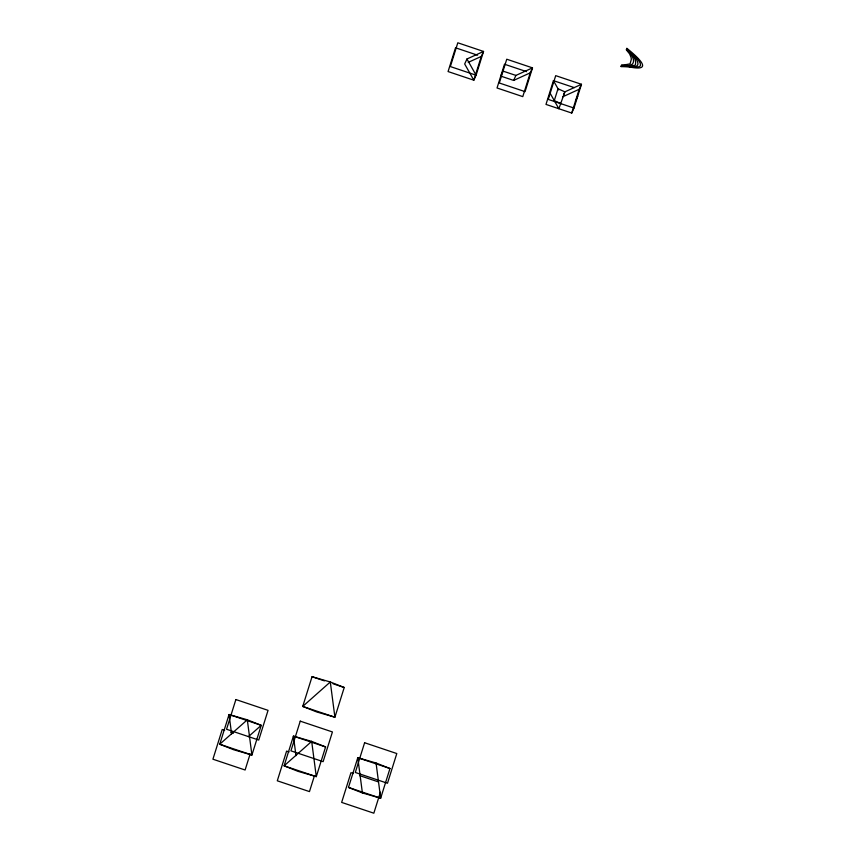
<?xml version="1.0" encoding="UTF-8"?>
<svg xmlns="http://www.w3.org/2000/svg" width="856" height="856" viewBox="0 0 856 856"><rect width="100%" height="100%" fill="white"/><g stroke="black" fill="none" stroke-linecap="round" stroke-linejoin="round"><path stroke-width="1.28" d="M250.145 753.911L245.105 770.004L212.919 759.208L222.228 729.494L224.7 730.328M466.948 59L476.096 75.2L473.828 80.197L464.68 63.997L466.948 59L483.544 51.435L476.096 75.2L450.352 66.565L457.8 42.8L483.544 51.435L481.275 56.432L473.828 80.197L448.073 71.562L455.531 47.797L477.595 55.201M312.044 676.711L302.735 706.414L316.656 711.935L334.91 717.21L344.23 687.507L330.298 681.986L312.044 676.711L324.424 680.862M515.9 75.424L503.028 71.112L500.76 76.098L513.632 80.421L515.9 75.424L532.507 67.87L525.06 91.635L499.305 82.989L506.752 59.225L532.507 67.87L530.228 72.856L522.781 96.621L497.036 87.986L504.484 64.221L526.547 71.626M314.516 775.515L309.465 791.597L277.291 780.8L286.6 751.097L289.071 751.932M325.601 746.924L316.292 776.627L298.038 771.352L284.106 765.831L293.415 736.117L311.68 741.403L325.601 746.924L293.415 736.117L295.983 755.688M574.28 87.633L553.436 80.646L545.989 104.411L571.733 113.046L574.012 108.059L581.459 84.295L555.705 75.649L548.257 99.414L574.012 108.059M549.712 92.523L558.861 108.733L564.864 91.859L581.459 84.295L579.18 89.281L571.733 113.046M348.478 787.424L357.787 757.721L376.052 762.996L389.972 768.517L380.663 798.22L362.398 792.945L348.478 787.424L380.663 798.22L376.052 762.996M380.428 792.153L373.837 813.2L341.651 802.404L350.96 772.69L353.442 773.524M563.494 94.845L564.864 91.859L558.005 88.746L554.281 100.623L561.14 103.737M575.457 101.169L577.736 96.172M248.433 736.663L261.24 725.321L247.309 719.8L229.055 714.525L219.746 744.228L233.667 749.749L251.921 755.024L261.24 725.321L229.055 714.525L231.612 734.095M468.232 62.37L481.275 56.432M513.632 80.421L530.228 72.856M562.585 96.846L579.18 89.281M621.531 65.077L622.965 64.885A67.678 61.921 24.5 0 1 626.292 64.564L630.08 63.858L631.268 59.567A9.865 9.031 24.5 0 0 631.054 57.373L629.62 53.917L626.303 49.83M621.435 65.398C637.174 68.18 636.168 58.026 626.41 49.509M621.135 66.34L638.469 66.982L640.534 65.784L640.267 63.216L638.041 59.513L626.699 48.567M333.08 683.773L344.23 687.507M389.972 768.517L357.787 757.721L362.398 792.945M230.895 732.404L233.367 733.239M359.627 775.6L378.202 781.828M626.806 48.246C637.078 56.667 655.814 72.707 628.154 66.682A81.791 74.836 24.5 0 0 621.039 66.661M626.603 48.878C634.735 55.191 647.286 70.459 626.806 65.944A71.99 65.869 24.5 0 0 621.231 66.03M626.506 49.199C630.669 53.061 636.918 58.208 635.452 64.596A2.033 1.851 24.5 0 1 634.51 65.441L626.432 65.602A86.328 78.987 24.5 0 0 621.328 65.709M553.436 80.646L558.668 89.901M235.881 699.545L226.562 729.259L258.747 740.055L268.056 710.352L235.881 699.545M300.242 721.148L290.933 750.851L323.119 761.647L332.428 731.944L300.242 721.148M364.613 742.74L355.304 772.454L387.49 783.251L396.799 753.548L364.613 742.74M247.309 719.8L219.746 744.228L251.921 755.024L247.309 719.8M330.298 681.986L302.735 706.414L334.91 717.21L330.298 681.986M311.68 741.403L284.106 765.831L316.292 776.627L311.68 741.403"/></g></svg>
